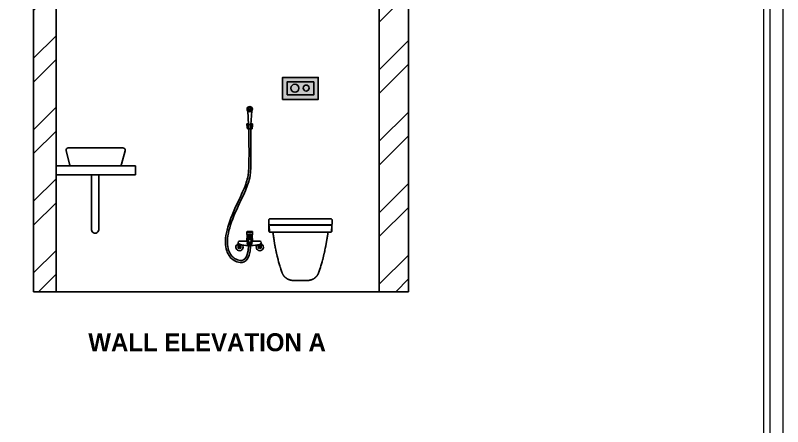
# Model space of a CAD drawing. Header units: inches. Extents: x 9636 to 21597, y -10243 to 557.
# Drawn here: x 15707.8 to 15878.7, y -9411.8 to -9320.4 of the extents above; entities that cross this region are included whole.
import ezdxf

# ---------------------------------------------------------------- set-up
doc = ezdxf.new("R2010")
doc.units = ezdxf.units.IN
doc.header["$MEASUREMENT"] = 0
for name, color, linetype in [('Edges', 7, 'Continuous'), ('IEL-HATCH-002', 7, 'Continuous'), ('VATDUNG', 9, 'Continuous')]:
    doc.layers.add(name, color=color, linetype=linetype)
doc.layers.add('FURNI', color=140, linetype='Continuous', lineweight=18)
doc.styles.add('HEMI', font='stylu.ttf')

# ---------------------------------------------------------------- blocks, each defined once
blk = doc.blocks.new('Duravit Wall Hung Toilet fr')
at = {"layer": 'Edges'}
for p, q in [((-0.2771, 0.1787), (-0.2774, 0.1777)), ((-0.2767, 0.1798), (-0.2771, 0.1787)), ((-0.2761, 0.1807), (-0.2767, 0.1798)), ((-0.2767, 0.1798), (-0.2765, 0.1798)), ((-0.2759, 0.1807), (-0.2765, 0.1798)), ((-0.2754, 0.1815), (-0.2761, 0.1807)), ((-0.2761, 0.1807), (-0.2759, 0.1807)), ((-0.2752, 0.1815), (-0.2759, 0.1807)), ((-0.2746, 0.1822), (-0.2754, 0.1815)), ((-0.2754, 0.1815), (-0.2752, 0.1815)), ((-0.2743, 0.1822), (-0.2752, 0.1815)), ((-0.2737, 0.1828), (-0.2746, 0.1822)), ((-0.2746, 0.1822), (-0.2743, 0.1822)), ((-0.2734, 0.1828), (-0.2743, 0.1822)), ((-0.2726, 0.1832), (-0.2737, 0.1828)), ((-0.2737, 0.1828), (-0.2734, 0.1828)), ((-0.2724, 0.1832), (-0.2734, 0.1828)), ((-0.2716, 0.1835), (-0.2726, 0.1832)), ((-0.2726, 0.1832), (-0.2724, 0.1832)), ((-0.2713, 0.1835), (-0.2724, 0.1832)), ((-0.2716, 0.1835), (-0.2713, 0.1835)), ((-0.2705, 0.1836), (-0.2713, 0.1835)), ((-0.2705, 0.1836), (0.0834, 0.1836)), ((0.0834, 0.1836), (0.0842, 0.1835)), ((0.0842, 0.1835), (0.0853, 0.1832)), ((0.0845, 0.1835), (0.0842, 0.1835)), ((0.0845, 0.1835), (0.0856, 0.1832)), ((0.0856, 0.1832), (0.0853, 0.1832)), ((0.0853, 0.1832), (0.0863, 0.1828)), ((0.0856, 0.1832), (0.0866, 0.1828)), ((0.0863, 0.1828), (0.0873, 0.1822)), ((0.0866, 0.1828), (0.0863, 0.1828)), ((0.0866, 0.1828), (0.0875, 0.1822)), ((0.0875, 0.1822), (0.0873, 0.1822)), ((0.0873, 0.1822), (0.0881, 0.1815)), ((0.0875, 0.1822), (0.0884, 0.1815)), ((0.0881, 0.1815), (0.0888, 0.1807)), ((0.0884, 0.1815), (0.0881, 0.1815)), ((0.0884, 0.1815), (0.0891, 0.1807)), ((0.0888, 0.1807), (0.0894, 0.1798)), ((0.0891, 0.1807), (0.0888, 0.1807)), ((0.0891, 0.1807), (0.0896, 0.1798)), ((0.0896, 0.1798), (0.0894, 0.1798)), ((0.0896, 0.1798), (0.0901, 0.1787)), ((0.0901, 0.1787), (0.0903, 0.1777)), ((-0.2774, 0.1777), (-0.2775, 0.1766)), ((-0.2775, 0.1766), (-0.2775, 0.1556)), ((-0.2775, 0.1556), (-0.2774, 0.1545)), ((-0.2774, 0.1545), (-0.2771, 0.1534)), ((-0.2771, 0.1534), (-0.2767, 0.1524)), ((-0.2767, 0.1524), (-0.2765, 0.1524)), ((-0.2767, 0.1524), (-0.2761, 0.1515)), ((-0.2765, 0.1524), (-0.2759, 0.1515)), ((-0.2761, 0.1515), (-0.2759, 0.1515)), ((-0.2761, 0.1515), (-0.276, 0.1513)), ((-0.276, 0.1136), (-0.276, 0.1513)), ((-0.276, 0.1513), (-0.2754, 0.1506)), ((-0.2759, 0.1515), (-0.2752, 0.1506)), ((-0.2756, 0.1407), (-0.2756, 0.1408)), ((-0.2756, 0.1407), (-0.2756, 0.1399)), ((-0.2756, 0.1399), (-0.2756, 0.1397)), ((-0.2735, 0.1136), (-0.2756, 0.1397)), ((-0.2754, 0.1506), (-0.2752, 0.1506)), ((-0.2754, 0.1506), (-0.2746, 0.1499)), ((-0.2752, 0.1506), (-0.2743, 0.1499)), ((-0.2746, 0.1499), (-0.2737, 0.1493)), ((-0.2746, 0.1499), (-0.2743, 0.1499)), ((-0.2743, 0.1499), (-0.2734, 0.1493)), ((-0.2737, 0.1493), (-0.2734, 0.1493)), ((-0.2737, 0.1493), (-0.2726, 0.1489)), ((-0.2734, 0.1493), (-0.2724, 0.1489)), ((-0.2726, 0.1489), (-0.2716, 0.1487)), ((-0.2726, 0.1489), (-0.2724, 0.1489)), ((-0.2724, 0.1489), (-0.2713, 0.1487)), ((-0.2716, 0.1487), (-0.2713, 0.1487)), ((-0.2713, 0.1487), (-0.2705, 0.1486)), ((-0.2705, 0.1486), (-0.2688, 0.1486)), ((-0.2688, 0.1466), (-0.2697, 0.1466)), ((0.0817, 0.1486), (-0.2688, 0.1486)), ((-0.2688, 0.1486), (-0.2688, 0.1466)), ((-0.2688, 0.1466), (0.0817, 0.1466)), ((0.0834, 0.1486), (0.0817, 0.1486)), ((0.0817, 0.1486), (0.0817, 0.1466)), ((0.0817, 0.1466), (0.0826, 0.1466)), ((0.0842, 0.1487), (0.0834, 0.1486)), ((0.0853, 0.1489), (0.0842, 0.1487)), ((0.0845, 0.1487), (0.0842, 0.1487)), ((0.0856, 0.1489), (0.0845, 0.1487)), ((0.0863, 0.1493), (0.0853, 0.1489)), ((0.0856, 0.1489), (0.0853, 0.1489)), ((0.0866, 0.1493), (0.0856, 0.1489)), ((0.0873, 0.1499), (0.0863, 0.1493)), ((0.0866, 0.1493), (0.0863, 0.1493)), ((0.0865, 0.1136), (0.0885, 0.1397)), ((0.0875, 0.1499), (0.0866, 0.1493)), ((0.0881, 0.1506), (0.0873, 0.1499)), ((0.0875, 0.1499), (0.0873, 0.1499)), ((0.0884, 0.1506), (0.0875, 0.1499)), ((0.0888, 0.1515), (0.0881, 0.1506)), ((0.0884, 0.1506), (0.0881, 0.1506)), ((0.089, 0.1513), (0.0884, 0.1506)), ((0.0885, 0.1407), (0.0885, 0.1408)), ((0.0885, 0.1407), (0.0885, 0.1399)), ((0.0885, 0.1399), (0.0885, 0.1397)), ((0.0894, 0.1524), (0.0888, 0.1515)), ((0.0891, 0.1515), (0.0888, 0.1515)), ((0.0891, 0.1515), (0.089, 0.1513)), ((0.089, 0.1136), (0.089, 0.1513)), ((0.0896, 0.1524), (0.0891, 0.1515)), ((0.0896, 0.1524), (0.0894, 0.1524)), ((0.0901, 0.1534), (0.0896, 0.1524)), ((0.0903, 0.1545), (0.0901, 0.1534)), ((0.0903, 0.1777), (0.0904, 0.1766)), ((0.0904, 0.1556), (0.0903, 0.1545)), ((0.0904, 0.1766), (0.0904, 0.1556)), ((-0.276, 0.1125), (-0.276, 0.1136)), ((-0.2757, 0.1114), (-0.276, 0.1125)), ((-0.2753, 0.1104), (-0.2757, 0.1114)), ((-0.2747, 0.1095), (-0.2753, 0.1104)), ((-0.274, 0.1086), (-0.2747, 0.1095)), ((-0.2732, 0.1079), (-0.274, 0.1086)), ((-0.2735, 0.1136), (-0.2735, 0.1127)), ((-0.2735, 0.1127), (-0.2733, 0.1118)), ((-0.2733, 0.1118), (-0.273, 0.1109)), ((-0.2722, 0.1073), (-0.2732, 0.1079)), ((-0.273, 0.1109), (-0.2726, 0.1101)), ((-0.2726, 0.1101), (-0.2721, 0.1093)), ((-0.2712, 0.1069), (-0.2722, 0.1073)), ((-0.2721, 0.1093), (-0.2715, 0.1086)), ((-0.2715, 0.1086), (-0.2708, 0.108)), ((-0.2701, 0.1067), (-0.2712, 0.1069)), ((-0.2708, 0.108), (-0.27, 0.1075)), ((-0.269, 0.1066), (-0.2701, 0.1067)), ((-0.27, 0.1075), (-0.2692, 0.1071)), ((-0.2692, 0.1071), (-0.2692, 0.1071)), ((-0.2692, 0.1071), (-0.2684, 0.1068)), ((-0.269, 0.1066), (-0.2683, 0.1066)), ((-0.2684, 0.1068), (-0.2683, 0.1068)), ((-0.2683, 0.1068), (-0.2675, 0.1066)), ((-0.2683, 0.1068), (-0.2683, 0.1068)), ((-0.2683, 0.1066), (-0.2677, 0.1066)), ((-0.2677, 0.1066), (-0.2675, 0.1066)), ((-0.2675, 0.1066), (-0.2674, 0.1066)), ((-0.2674, 0.1066), (-0.2672, 0.1066)), ((-0.2672, 0.1066), (-0.267, 0.1066)), ((-0.267, 0.1066), (-0.2669, 0.1066)), ((-0.2669, 0.1066), (-0.2665, 0.1066)), ((-0.2665, 0.1066), (-0.2663, 0.1065)), ((-0.2663, 0.1065), (-0.2657, 0.1065)), ((-0.2657, 0.1065), (-0.2654, 0.1065)), ((-0.2654, 0.1065), (-0.2649, 0.1065)), ((-0.2649, 0.1065), (-0.2644, 0.1065)), ((-0.2644, 0.1065), (-0.2639, 0.1065)), ((-0.2639, 0.1065), (-0.2633, 0.1065)), ((-0.2633, 0.1065), (-0.2618, 0.1064)), ((-0.2573, 0.1064), (-0.2618, 0.1064)), ((-0.2412, 0.1063), (-0.2574, 0.1064)), ((-0.253, 0.1022), (-0.2529, 0.1019)), ((-0.2529, 0.1019), (-0.2526, 0.0997)), ((-0.2523, 0.097), (-0.2526, 0.0997)), ((-0.2523, 0.097), (-0.2521, 0.0956)), ((-0.2521, 0.0956), (-0.2507, 0.0855)), ((-0.2521, 0.0956), (-0.2416, 0.0298)), ((-0.0432, 0.1062), (-0.2412, 0.1063)), ((0.0424, 0.1063), (-0.0432, 0.1062)), ((0.0622, 0.1064), (0.0424, 0.1063)), ((0.065, 0.0956), (0.0545, 0.0298)), ((0.0702, 0.1064), (0.0622, 0.1064)), ((0.065, 0.0956), (0.0636, 0.0855)), ((0.0652, 0.097), (0.065, 0.0956)), ((0.0656, 0.0997), (0.0652, 0.097)), ((0.0659, 0.1022), (0.0656, 0.0997)), ((0.073, 0.1064), (0.0703, 0.1064)), ((0.073, 0.1064), (0.0747, 0.1064)), ((0.0747, 0.1064), (0.0762, 0.1065)), ((0.0768, 0.1065), (0.0762, 0.1065)), ((0.0774, 0.1065), (0.0768, 0.1065)), ((0.0779, 0.1065), (0.0774, 0.1065)), ((0.0783, 0.1065), (0.0779, 0.1065)), ((0.0787, 0.1065), (0.0783, 0.1065)), ((0.0792, 0.1065), (0.0787, 0.1065)), ((0.0794, 0.1066), (0.0792, 0.1065)), ((0.0798, 0.1066), (0.0794, 0.1066)), ((0.08, 0.1066), (0.0798, 0.1066)), ((0.0801, 0.1066), (0.08, 0.1066)), ((0.0803, 0.1066), (0.0801, 0.1066)), ((0.0804, 0.1066), (0.0803, 0.1066)), ((0.0812, 0.1068), (0.0804, 0.1066)), ((0.0806, 0.1066), (0.0804, 0.1066)), ((0.0813, 0.1066), (0.0806, 0.1066)), ((0.0813, 0.1068), (0.0812, 0.1068)), ((0.0812, 0.1068), (0.0812, 0.1068)), ((0.0821, 0.1071), (0.0813, 0.1068)), ((0.082, 0.1066), (0.0813, 0.1066)), ((0.082, 0.1066), (0.0831, 0.1067)), ((0.083, 0.1075), (0.0821, 0.1071)), ((0.0821, 0.1071), (0.0821, 0.1071)), ((0.0837, 0.108), (0.083, 0.1075)), ((0.0831, 0.1067), (0.0841, 0.1069)), ((0.0844, 0.1086), (0.0837, 0.108)), ((0.0841, 0.1069), (0.0851, 0.1073)), ((0.085, 0.1093), (0.0844, 0.1086)), ((0.0855, 0.1101), (0.085, 0.1093)), ((0.0851, 0.1073), (0.0861, 0.1079)), ((0.0859, 0.1109), (0.0855, 0.1101)), ((0.0862, 0.1118), (0.0859, 0.1109)), ((0.0861, 0.1079), (0.0869, 0.1086)), ((0.0864, 0.1127), (0.0862, 0.1118)), ((0.0865, 0.1136), (0.0864, 0.1127)), ((0.0869, 0.1086), (0.0876, 0.1095)), ((0.0876, 0.1095), (0.0882, 0.1104)), ((0.0882, 0.1104), (0.0886, 0.1114)), ((0.0886, 0.1114), (0.0889, 0.1125)), ((0.0889, 0.1125), (0.089, 0.1136)), ((-0.2507, 0.0855), (-0.2416, 0.0298)), ((0.0636, 0.0855), (0.0545, 0.0298)), ((-0.2416, 0.0298), (-0.2406, 0.0249)), ((-0.2405, 0.0242), (-0.2406, 0.0249)), ((-0.2402, 0.0226), (-0.2405, 0.0242)), ((-0.2396, 0.0196), (-0.2402, 0.0226)), ((-0.2395, 0.019), (-0.2396, 0.0196)), ((-0.2395, 0.019), (-0.2395, 0.0189)), ((-0.2395, 0.0189), (-0.2394, 0.0188)), ((-0.2394, 0.0188), (-0.2393, 0.0178)), ((-0.2393, 0.0178), (-0.2384, 0.0136)), ((-0.2384, 0.0136), (-0.2383, 0.0129)), ((-0.2382, 0.0124), (-0.2383, 0.0129)), ((-0.238, 0.0117), (-0.2382, 0.0124)), ((-0.238, 0.0117), (-0.2379, 0.011)), ((-0.2363, 0.0035), (-0.2379, 0.011)), ((-0.2363, 0.0035), (-0.2361, 0.0024)), ((-0.2361, 0.0024), (-0.2359, 0.0013)), ((-0.2359, 0.0013), (-0.2357, 0.0005)), ((-0.2357, 0.0005), (-0.2354, -0.0008)), ((0.0486, 0.0005), (0.0483, -0.0008)), ((0.0488, 0.0013), (0.0486, 0.0005)), ((0.049, 0.0024), (0.0488, 0.0013)), ((0.0493, 0.0035), (0.049, 0.0024)), ((0.0493, 0.0035), (0.0508, 0.011)), ((0.051, 0.0117), (0.0508, 0.011)), ((0.051, 0.0117), (0.0511, 0.0124)), ((0.0511, 0.0124), (0.0512, 0.0129)), ((0.0513, 0.0136), (0.0512, 0.0129)), ((0.0522, 0.0178), (0.0513, 0.0136)), ((0.0524, 0.0188), (0.0522, 0.0178)), ((0.0525, 0.0196), (0.0524, 0.019)), ((0.0524, 0.019), (0.0524, 0.0189)), ((0.0524, 0.0189), (0.0524, 0.0188)), ((0.0525, 0.0196), (0.0531, 0.0226)), ((0.0531, 0.0226), (0.0534, 0.0242)), ((0.0534, 0.0242), (0.0535, 0.0249)), ((0.0535, 0.0249), (0.0545, 0.0298)), ((-0.2352, -0.0019), (-0.2354, -0.0008)), ((-0.2351, -0.0021), (-0.2352, -0.0019)), ((-0.2349, -0.0032), (-0.2351, -0.0021)), ((-0.2349, -0.0032), (-0.234, -0.0071)), ((-0.2334, -0.01), (-0.234, -0.0071)), ((-0.2334, -0.01), (-0.2328, -0.0125)), ((-0.2334, -0.01), (-0.228, -0.0334)), ((-0.2328, -0.0125), (-0.2323, -0.0149)), ((-0.2323, -0.0151), (-0.2323, -0.0149)), ((-0.2322, -0.0156), (-0.2323, -0.0151)), ((-0.2322, -0.0156), (-0.232, -0.0162)), ((-0.232, -0.0162), (-0.228, -0.0334)), ((-0.228, -0.0334), (-0.2231, -0.0524)), ((0.0409, -0.0334), (0.0361, -0.0524)), ((0.0463, -0.01), (0.0409, -0.0334)), ((0.045, -0.0162), (0.0409, -0.0334)), ((0.0451, -0.0156), (0.045, -0.0162)), ((0.0451, -0.0156), (0.0452, -0.0151)), ((0.0458, -0.0125), (0.0452, -0.0149)), ((0.0452, -0.0151), (0.0452, -0.0149)), ((0.0463, -0.01), (0.0458, -0.0125)), ((0.0463, -0.01), (0.047, -0.0071)), ((0.0478, -0.0032), (0.047, -0.0071)), ((0.0478, -0.0032), (0.0481, -0.0021)), ((0.0481, -0.0019), (0.0483, -0.0008)), ((0.0481, -0.0021), (0.0481, -0.0019)), ((-0.2231, -0.0524), (-0.223, -0.0529)), ((-0.223, -0.0529), (-0.223, -0.0531)), ((-0.223, -0.0531), (-0.2229, -0.0533)), ((-0.2229, -0.0535), (-0.2229, -0.0533)), ((-0.2229, -0.0535), (-0.2198, -0.0649)), ((-0.2198, -0.0649), (-0.2182, -0.0707)), ((-0.2181, -0.0708), (-0.2182, -0.0707)), ((-0.2181, -0.0711), (-0.2181, -0.0708)), ((-0.2128, -0.0893), (-0.2181, -0.0711)), ((0.0257, -0.0893), (0.031, -0.0711)), ((0.0311, -0.0708), (0.031, -0.0711)), ((0.0327, -0.0649), (0.0311, -0.0707)), ((0.0311, -0.0708), (0.0311, -0.0707)), ((0.0358, -0.0535), (0.0327, -0.0649)), ((0.0358, -0.0533), (0.0359, -0.0531)), ((0.0358, -0.0535), (0.0358, -0.0533)), ((0.0361, -0.0524), (0.0359, -0.0529)), ((0.0359, -0.0529), (0.0359, -0.0531)), ((-0.2128, -0.0893), (-0.2127, -0.0895)), ((-0.2127, -0.0896), (-0.2127, -0.0895)), ((-0.2127, -0.0896), (-0.2108, -0.0958)), ((-0.2108, -0.0958), (-0.2098, -0.0988)), ((-0.2098, -0.0988), (-0.207, -0.1079)), ((-0.207, -0.1079), (-0.201, -0.126)), ((-0.201, -0.126), (-0.1996, -0.1298)), ((-0.1996, -0.1298), (-0.1996, -0.1299)), ((-0.1996, -0.1299), (-0.1995, -0.13)), ((-0.1995, -0.1301), (-0.1995, -0.13)), ((-0.1995, -0.1301), (-0.1994, -0.1302)), ((-0.1994, -0.1302), (-0.1992, -0.1308)), ((-0.1992, -0.1308), (-0.1991, -0.131)), ((-0.1991, -0.131), (-0.199, -0.1313)), ((-0.199, -0.1313), (-0.1988, -0.1316)), ((-0.1988, -0.1316), (-0.1979, -0.1337)), ((-0.1979, -0.1337), (-0.1979, -0.1337)), ((0.0117, -0.1316), (0.0108, -0.1337)), ((0.0108, -0.1337), (0.0108, -0.1337)), ((0.0119, -0.1313), (0.0117, -0.1316)), ((0.012, -0.131), (0.0119, -0.1313)), ((0.0121, -0.1308), (0.012, -0.131)), ((0.0124, -0.1302), (0.0121, -0.1308)), ((0.0124, -0.1301), (0.0125, -0.13)), ((0.0124, -0.1301), (0.0124, -0.1302)), ((0.014, -0.126), (0.0125, -0.1298)), ((0.0125, -0.1298), (0.0125, -0.1299)), ((0.0125, -0.1299), (0.0125, -0.13)), ((0.0199, -0.1079), (0.014, -0.126)), ((0.0199, -0.1079), (0.0228, -0.0988)), ((0.0228, -0.0988), (0.0237, -0.0958)), ((0.0256, -0.0896), (0.0237, -0.0958)), ((0.0257, -0.0893), (0.0256, -0.0895)), ((0.0256, -0.0896), (0.0256, -0.0895)), ((-0.1978, -0.1339), (-0.1979, -0.1337)), ((-0.1978, -0.1339), (-0.1977, -0.134)), ((-0.1977, -0.134), (-0.1977, -0.1341)), ((-0.1976, -0.1342), (-0.1977, -0.1341)), ((-0.1976, -0.1343), (-0.1976, -0.1342)), ((-0.1975, -0.1344), (-0.1976, -0.1343)), ((-0.1973, -0.1347), (-0.1975, -0.1344)), ((-0.1973, -0.1347), (-0.1973, -0.1348)), ((-0.1971, -0.1352), (-0.1973, -0.1348)), ((-0.1969, -0.1355), (-0.1971, -0.1352)), ((-0.1969, -0.1355), (-0.1967, -0.136)), ((-0.1965, -0.1363), (-0.1967, -0.136)), ((-0.1965, -0.1363), (-0.196, -0.1373)), ((-0.196, -0.1373), (-0.196, -0.1374)), ((-0.1959, -0.1375), (-0.196, -0.1374)), ((-0.1959, -0.1375), (-0.1958, -0.1377)), ((-0.1958, -0.1377), (-0.1957, -0.1379)), ((-0.1957, -0.1379), (-0.1951, -0.1388)), ((-0.1951, -0.1388), (-0.1949, -0.1392)), ((-0.1949, -0.1392), (-0.1948, -0.1393)), ((-0.1948, -0.1393), (-0.1939, -0.1409)), ((-0.1938, -0.141), (-0.1939, -0.1409)), ((-0.1938, -0.141), (-0.1937, -0.1411)), ((-0.1936, -0.1414), (-0.1937, -0.1411)), ((-0.1936, -0.1414), (-0.1934, -0.1416)), ((-0.1934, -0.1416), (-0.1932, -0.1419)), ((-0.1932, -0.1419), (-0.1931, -0.142)), ((-0.1931, -0.1422), (-0.1931, -0.142)), ((-0.1931, -0.1422), (-0.193, -0.1422)), ((-0.193, -0.1422), (-0.1928, -0.1425)), ((-0.1928, -0.1425), (-0.1928, -0.1425)), ((-0.1928, -0.1425), (-0.1927, -0.1426)), ((-0.1927, -0.1427), (-0.1927, -0.1426)), ((-0.1927, -0.1427), (-0.1926, -0.1428)), ((-0.1926, -0.1428), (-0.1925, -0.143)), ((-0.1925, -0.143), (-0.1924, -0.1432)), ((-0.1919, -0.1439), (-0.1924, -0.1432)), ((-0.1916, -0.1443), (-0.1919, -0.1439)), ((-0.1916, -0.1443), (-0.1914, -0.1445)), ((-0.1914, -0.1445), (-0.1913, -0.1446)), ((-0.1913, -0.1447), (-0.1913, -0.1446)), ((-0.1913, -0.1447), (-0.1912, -0.1447)), ((-0.1912, -0.1449), (-0.1912, -0.1447)), ((-0.1912, -0.1449), (-0.1911, -0.1449)), ((-0.191, -0.1451), (-0.1911, -0.1449)), ((-0.191, -0.1451), (-0.1903, -0.1459)), ((-0.1903, -0.1459), (-0.1896, -0.1469)), ((-0.1896, -0.1469), (-0.1894, -0.1472)), ((-0.1893, -0.1473), (-0.1894, -0.1472)), ((-0.1893, -0.1473), (-0.1892, -0.1474)), ((-0.1891, -0.1475), (-0.1892, -0.1474)), ((-0.189, -0.1476), (-0.1891, -0.1475)), ((-0.1889, -0.1478), (-0.189, -0.1476)), ((-0.1887, -0.148), (-0.1889, -0.1478)), ((-0.1887, -0.148), (-0.1884, -0.1484)), ((-0.1884, -0.1484), (-0.1883, -0.1486)), ((-0.1883, -0.1486), (-0.1877, -0.1491)), ((-0.1877, -0.1491), (-0.1877, -0.1492)), ((-0.1877, -0.1492), (-0.1875, -0.1495)), ((-0.1873, -0.1497), (-0.1875, -0.1495)), ((-0.1873, -0.1497), (-0.1871, -0.1498)), ((-0.187, -0.1499), (-0.1871, -0.1498)), ((-0.187, -0.1499), (-0.1868, -0.1502)), ((-0.1868, -0.1502), (-0.1866, -0.1504)), ((-0.1866, -0.1504), (-0.1866, -0.1505)), ((-0.1866, -0.1505), (-0.1866, -0.1505)), ((-0.1866, -0.1505), (-0.1864, -0.1506)), ((-0.1864, -0.1506), (-0.1864, -0.1507)), ((-0.1863, -0.1507), (-0.1864, -0.1507)), ((-0.1863, -0.1507), (-0.1861, -0.1509)), ((-0.1861, -0.1509), (-0.1859, -0.1512)), ((-0.1843, -0.1528), (-0.1859, -0.1512)), ((-0.1843, -0.1528), (-0.1838, -0.1533)), ((-0.1837, -0.1535), (-0.1838, -0.1533)), ((-0.1836, -0.1535), (-0.1837, -0.1535)), ((-0.1835, -0.1537), (-0.1836, -0.1535)), ((-0.1835, -0.1537), (-0.1834, -0.1537)), ((-0.1829, -0.1542), (-0.1834, -0.1537)), ((-0.1829, -0.1542), (-0.1825, -0.1546)), ((-0.1825, -0.1546), (-0.1823, -0.1548)), ((-0.1822, -0.1549), (-0.1823, -0.1548)), ((-0.1822, -0.1549), (-0.1819, -0.1552)), ((-0.1819, -0.1552), (-0.1817, -0.1553)), ((-0.1814, -0.1556), (-0.1817, -0.1553)), ((-0.1814, -0.1556), (-0.1813, -0.1557)), ((-0.1813, -0.1557), (-0.1811, -0.1558)), ((-0.1811, -0.1558), (-0.1811, -0.1559)), ((-0.1807, -0.1562), (-0.1811, -0.1559)), ((-0.1807, -0.1562), (-0.1806, -0.1563)), ((-0.1806, -0.1563), (-0.1805, -0.1564)), ((-0.1804, -0.1565), (-0.1805, -0.1564)), ((-0.1804, -0.1565), (-0.1802, -0.1566)), ((-0.1798, -0.157), (-0.1802, -0.1566)), ((-0.1798, -0.157), (-0.1785, -0.1581)), ((-0.1785, -0.1581), (-0.1773, -0.159)), ((-0.1773, -0.159), (-0.1772, -0.1591)), ((-0.1769, -0.1593), (-0.1772, -0.1591)), ((-0.1772, -0.1591), (-0.1772, -0.1591)), ((-0.1769, -0.1593), (-0.1764, -0.1597)), ((-0.1764, -0.1597), (-0.1758, -0.1601)), ((-0.1758, -0.1601), (-0.1755, -0.1603)), ((-0.1752, -0.1605), (-0.1755, -0.1603)), ((-0.1742, -0.1612), (-0.1752, -0.1605)), ((-0.1742, -0.1612), (-0.1742, -0.1612)), ((-0.1742, -0.1612), (-0.174, -0.1614)), ((-0.174, -0.1614), (-0.174, -0.1614)), ((-0.1739, -0.1614), (-0.174, -0.1614)), ((-0.1739, -0.1615), (-0.1739, -0.1614)), ((-0.1738, -0.1615), (-0.1739, -0.1615)), ((-0.1738, -0.1615), (-0.1738, -0.1616)), ((-0.1738, -0.1615), (-0.1738, -0.1615)), ((-0.1736, -0.1616), (-0.1738, -0.1616)), ((-0.1736, -0.1616), (-0.173, -0.1621)), ((-0.173, -0.1621), (-0.1712, -0.1632)), ((-0.1706, -0.1635), (-0.1712, -0.1632)), ((-0.1706, -0.1635), (-0.1703, -0.1637)), ((-0.1702, -0.1638), (-0.1703, -0.1637)), ((-0.1701, -0.1639), (-0.1702, -0.1638)), ((-0.1701, -0.1639), (-0.1697, -0.1641)), ((-0.1697, -0.1641), (-0.1695, -0.1642)), ((-0.1695, -0.1642), (-0.1691, -0.1644)), ((-0.1691, -0.1644), (-0.1689, -0.1645)), ((-0.1689, -0.1645), (-0.1675, -0.1653)), ((-0.1667, -0.1657), (-0.1675, -0.1653)), ((-0.1667, -0.1657), (-0.1667, -0.1657)), ((-0.1667, -0.1657), (-0.1664, -0.1658)), ((-0.1664, -0.1658), (-0.1664, -0.1659)), ((-0.1664, -0.1659), (-0.1663, -0.1659)), ((-0.1663, -0.1659), (-0.1661, -0.166)), ((-0.1661, -0.166), (-0.1661, -0.166)), ((-0.1661, -0.166), (-0.1657, -0.1662)), ((-0.1654, -0.1664), (-0.1657, -0.1662)), ((-0.1651, -0.1665), (-0.1654, -0.1664)), ((-0.1651, -0.1665), (-0.1646, -0.1667)), ((-0.1646, -0.1667), (-0.1643, -0.1669)), ((-0.1643, -0.1669), (-0.1641, -0.167)), ((-0.1636, -0.1672), (-0.1641, -0.167)), ((-0.1633, -0.1674), (-0.1636, -0.1672)), ((-0.1633, -0.1674), (-0.1633, -0.1673)), ((-0.1633, -0.1674), (-0.163, -0.1675)), ((-0.163, -0.1675), (-0.1629, -0.1675)), ((-0.1629, -0.1675), (-0.163, -0.1675)), ((-0.1629, -0.1675), (-0.1626, -0.1676)), ((-0.1623, -0.1678), (-0.1626, -0.1676)), ((-0.1615, -0.1681), (-0.1623, -0.1678)), ((-0.1612, -0.1682), (-0.1615, -0.1681)), ((-0.161, -0.1683), (-0.1612, -0.1682)), ((-0.161, -0.1683), (-0.161, -0.1683)), ((-0.161, -0.1683), (-0.1605, -0.1685)), ((-0.1605, -0.1685), (-0.1597, -0.1688)), ((-0.1594, -0.1689), (-0.1597, -0.1688)), ((-0.1591, -0.1691), (-0.1594, -0.1689)), ((-0.1591, -0.1691), (-0.159, -0.1691)), ((-0.1582, -0.1694), (-0.159, -0.1691)), ((-0.1572, -0.1697), (-0.1582, -0.1694)), ((-0.1572, -0.1697), (-0.1571, -0.1697)), ((-0.1571, -0.1697), (-0.1562, -0.17)), ((-0.1562, -0.1701), (-0.1562, -0.17)), ((-0.1562, -0.1701), (-0.1561, -0.1701)), ((-0.1561, -0.1701), (-0.1561, -0.1701)), ((-0.1557, -0.1702), (-0.1561, -0.1701)), ((-0.1557, -0.1702), (-0.1556, -0.1702)), ((-0.1557, -0.1702), (-0.1556, -0.1702)), ((-0.1554, -0.1703), (-0.1556, -0.1702)), ((-0.1554, -0.1703), (-0.1552, -0.1704)), ((-0.1552, -0.1704), (-0.1539, -0.1707)), ((-0.1536, -0.1708), (-0.1539, -0.1707)), ((-0.1535, -0.1708), (-0.1536, -0.1708)), ((-0.1532, -0.1709), (-0.1535, -0.1708)), ((-0.153, -0.171), (-0.1532, -0.1709)), ((-0.1529, -0.171), (-0.153, -0.171)), ((-0.152, -0.1713), (-0.1529, -0.171)), ((-0.152, -0.1713), (-0.1518, -0.1713)), ((-0.1518, -0.1713), (-0.1516, -0.1714)), ((-0.1516, -0.1714), (-0.1514, -0.1714)), ((-0.1514, -0.1714), (-0.1512, -0.1715)), ((-0.1512, -0.1715), (-0.1494, -0.1718)), ((-0.1494, -0.1718), (-0.1492, -0.1719)), ((-0.1492, -0.1719), (-0.149, -0.1719)), ((-0.149, -0.1719), (-0.1478, -0.1722)), ((-0.1478, -0.1722), (-0.1475, -0.1722)), ((-0.1475, -0.1722), (-0.1474, -0.1723)), ((-0.1474, -0.1723), (-0.1473, -0.1723)), ((-0.1474, -0.1723), (-0.1474, -0.1723)), ((-0.1473, -0.1723), (-0.1472, -0.1723)), ((-0.1472, -0.1723), (-0.1471, -0.1723)), ((-0.1468, -0.1724), (-0.1471, -0.1723)), ((-0.1459, -0.1725), (-0.1468, -0.1724)), ((-0.1456, -0.1726), (-0.1459, -0.1725)), ((-0.1459, -0.1725), (-0.1459, -0.1725)), ((-0.1456, -0.1726), (-0.1455, -0.1726)), ((-0.1451, -0.1726), (-0.1455, -0.1726)), ((-0.1451, -0.1726), (-0.1435, -0.1729)), ((-0.1435, -0.1729), (-0.1433, -0.1729)), ((-0.1435, -0.1729), (-0.1435, -0.1729)), ((-0.1435, -0.1729), (-0.1435, -0.1729)), ((-0.1433, -0.1729), (-0.1432, -0.1729)), ((-0.1431, -0.1729), (-0.1432, -0.1729)), ((-0.1431, -0.1729), (-0.143, -0.1729)), ((-0.143, -0.1729), (-0.1406, -0.1731)), ((-0.1406, -0.1731), (-0.1405, -0.1732)), ((-0.1405, -0.1732), (-0.1404, -0.1732)), ((-0.1404, -0.1732), (-0.1391, -0.1733)), ((-0.1391, -0.1733), (-0.1391, -0.1733)), ((-0.1391, -0.1733), (-0.139, -0.1733)), ((-0.139, -0.1733), (-0.1389, -0.1733)), ((-0.139, -0.1733), (-0.139, -0.1733)), ((-0.1348, -0.1734), (-0.1389, -0.1733)), ((-0.0523, -0.1734), (-0.1348, -0.1734)), ((-0.0523, -0.1734), (-0.0482, -0.1733)), ((-0.0481, -0.1733), (-0.0482, -0.1733)), ((-0.0481, -0.1733), (-0.0481, -0.1733)), ((-0.048, -0.1733), (-0.0481, -0.1733)), ((-0.0467, -0.1732), (-0.048, -0.1733)), ((-0.048, -0.1733), (-0.048, -0.1733)), ((-0.0466, -0.1732), (-0.0467, -0.1732)), ((-0.0465, -0.1731), (-0.0466, -0.1732)), ((-0.044, -0.1729), (-0.0465, -0.1731)), ((-0.044, -0.1729), (-0.0439, -0.1729)), ((-0.0439, -0.1729), (-0.0438, -0.1729)), ((-0.0438, -0.1729), (-0.0437, -0.1729)), ((-0.0436, -0.1729), (-0.0437, -0.1729)), ((-0.0436, -0.1729), (-0.0436, -0.1729)), ((-0.0435, -0.1729), (-0.0436, -0.1729)), ((-0.042, -0.1726), (-0.0435, -0.1729)), ((-0.0415, -0.1726), (-0.042, -0.1726)), ((-0.0412, -0.1725), (-0.0415, -0.1726)), ((-0.0415, -0.1726), (-0.0415, -0.1726)), ((-0.0411, -0.1725), (-0.0412, -0.1725)), ((-0.0411, -0.1725), (-0.0403, -0.1724)), ((-0.0403, -0.1724), (-0.04, -0.1723)), ((-0.0403, -0.1724), (-0.0403, -0.1724)), ((-0.0399, -0.1723), (-0.04, -0.1723)), ((-0.0398, -0.1723), (-0.0399, -0.1723)), ((-0.0397, -0.1723), (-0.0398, -0.1723)), ((-0.0397, -0.1723), (-0.0396, -0.1723)), ((-0.0395, -0.1722), (-0.0396, -0.1723)), ((-0.0393, -0.1722), (-0.0395, -0.1722)), ((-0.038, -0.1719), (-0.0393, -0.1722)), ((-0.0379, -0.1719), (-0.038, -0.1719)), ((-0.0377, -0.1718), (-0.0379, -0.1719)), ((-0.0359, -0.1715), (-0.0377, -0.1718)), ((-0.0357, -0.1714), (-0.0359, -0.1715)), ((-0.0355, -0.1714), (-0.0357, -0.1714)), ((-0.0353, -0.1713), (-0.0355, -0.1714)), ((-0.0351, -0.1713), (-0.0353, -0.1713)), ((-0.0351, -0.1713), (-0.0342, -0.171)), ((-0.0342, -0.171), (-0.0341, -0.171)), ((-0.0341, -0.171), (-0.0339, -0.1709)), ((-0.0339, -0.1709), (-0.0336, -0.1708)), ((-0.0336, -0.1708), (-0.0334, -0.1708)), ((-0.0334, -0.1708), (-0.0332, -0.1707)), ((-0.0319, -0.1704), (-0.0332, -0.1707)), ((-0.0317, -0.1703), (-0.0319, -0.1704)), ((-0.0317, -0.1703), (-0.0314, -0.1702)), ((-0.0314, -0.1702), (-0.031, -0.1701)), ((-0.0314, -0.1702), (-0.0314, -0.1702)), ((-0.0314, -0.1702), (-0.0314, -0.1702)), ((-0.031, -0.1701), (-0.0309, -0.1701)), ((-0.0309, -0.1701), (-0.0308, -0.17)), ((-0.0299, -0.1697), (-0.0308, -0.17)), ((-0.0298, -0.1697), (-0.0299, -0.1697)), ((-0.0298, -0.1697), (-0.0288, -0.1694)), ((-0.0288, -0.1694), (-0.0281, -0.1691)), ((-0.028, -0.1691), (-0.0281, -0.1691)), ((-0.028, -0.1691), (-0.0277, -0.1689)), ((-0.0277, -0.1689), (-0.0274, -0.1688)), ((-0.0266, -0.1685), (-0.0274, -0.1688)), ((-0.0261, -0.1683), (-0.0266, -0.1685)), ((-0.026, -0.1683), (-0.0261, -0.1683)), ((-0.026, -0.1683), (-0.0259, -0.1682)), ((-0.0259, -0.1682), (-0.0256, -0.1681)), ((-0.0256, -0.1681), (-0.0248, -0.1678)), ((-0.0248, -0.1678), (-0.0245, -0.1676)), ((-0.0241, -0.1675), (-0.0245, -0.1676)), ((-0.0238, -0.1674), (-0.0241, -0.1675)), ((-0.0241, -0.1675), (-0.0241, -0.1675)), ((-0.0241, -0.1675), (-0.0241, -0.1675)), ((-0.0238, -0.1674), (-0.0234, -0.1672)), ((-0.0238, -0.1674), (-0.0238, -0.1673)), ((-0.0234, -0.1672), (-0.023, -0.167)), ((-0.0228, -0.1669), (-0.023, -0.167)), ((-0.0225, -0.1667), (-0.0228, -0.1669)), ((-0.022, -0.1665), (-0.0225, -0.1667)), ((-0.022, -0.1665), (-0.0217, -0.1664)), ((-0.0217, -0.1664), (-0.0214, -0.1662)), ((-0.021, -0.166), (-0.0214, -0.1662)), ((-0.0208, -0.1659), (-0.021, -0.166)), ((-0.021, -0.166), (-0.021, -0.166)), ((-0.0208, -0.1659), (-0.0207, -0.1659)), ((-0.0207, -0.1659), (-0.0206, -0.1658)), ((-0.0204, -0.1657), (-0.0206, -0.1658)), ((-0.0203, -0.1657), (-0.0204, -0.1657)), ((-0.0203, -0.1657), (-0.0196, -0.1653)), ((-0.0182, -0.1645), (-0.0196, -0.1653)), ((-0.018, -0.1644), (-0.0182, -0.1645)), ((-0.0176, -0.1642), (-0.018, -0.1644)), ((-0.0174, -0.1641), (-0.0176, -0.1642)), ((-0.017, -0.1639), (-0.0174, -0.1641)), ((-0.017, -0.1639), (-0.0169, -0.1638)), ((-0.0169, -0.1638), (-0.0168, -0.1637)), ((-0.0168, -0.1637), (-0.0165, -0.1635)), ((-0.0165, -0.1635), (-0.0159, -0.1632)), ((-0.0141, -0.1621), (-0.0159, -0.1632)), ((-0.0134, -0.1616), (-0.0141, -0.1621)), ((-0.0134, -0.1616), (-0.0133, -0.1616)), ((-0.0133, -0.1615), (-0.0133, -0.1616)), ((-0.0133, -0.1615), (-0.0132, -0.1615)), ((-0.0132, -0.1615), (-0.0132, -0.1614)), ((-0.0132, -0.1614), (-0.0131, -0.1614)), ((-0.013, -0.1614), (-0.0131, -0.1614)), ((-0.0129, -0.1612), (-0.013, -0.1614)), ((-0.0128, -0.1612), (-0.0129, -0.1612)), ((-0.0118, -0.1605), (-0.0128, -0.1612)), ((-0.0118, -0.1605), (-0.0115, -0.1603)), ((-0.0113, -0.1601), (-0.0115, -0.1603)), ((-0.0106, -0.1597), (-0.0113, -0.1601)), ((-0.0102, -0.1593), (-0.0106, -0.1597)), ((-0.0099, -0.1591), (-0.0102, -0.1593)), ((-0.0098, -0.1591), (-0.0099, -0.1591)), ((-0.0086, -0.1581), (-0.0098, -0.159)), ((-0.0098, -0.159), (-0.0098, -0.1591)), ((-0.0073, -0.157), (-0.0086, -0.1581)), ((-0.0073, -0.157), (-0.0069, -0.1566)), ((-0.0067, -0.1565), (-0.0069, -0.1566)), ((-0.0067, -0.1565), (-0.0066, -0.1564)), ((-0.0064, -0.1563), (-0.0066, -0.1564)), ((-0.0064, -0.1563), (-0.0063, -0.1562)), ((-0.0063, -0.1562), (-0.006, -0.1559)), ((-0.0059, -0.1558), (-0.006, -0.1559)), ((-0.0058, -0.1557), (-0.0059, -0.1558)), ((-0.0058, -0.1557), (-0.0057, -0.1556)), ((-0.0057, -0.1556), (-0.0053, -0.1553)), ((-0.0052, -0.1552), (-0.0053, -0.1553)), ((-0.0049, -0.1549), (-0.0052, -0.1552)), ((-0.0049, -0.1549), (-0.0048, -0.1548)), ((-0.0046, -0.1546), (-0.0048, -0.1548)), ((-0.0041, -0.1542), (-0.0046, -0.1546)), ((-0.0041, -0.1542), (-0.0037, -0.1537)), ((-0.0036, -0.1537), (-0.0037, -0.1537)), ((-0.0036, -0.1537), (-0.0035, -0.1536)), ((-0.0035, -0.1536), (-0.0034, -0.1535)), ((-0.0034, -0.1535), (-0.0032, -0.1533)), ((-0.0028, -0.1528), (-0.0032, -0.1533)), ((-0.0011, -0.1512), (-0.0028, -0.1528)), ((-0.0009, -0.1509), (-0.0011, -0.1512)), ((-0.0007, -0.1507), (-0.0009, -0.1509)), ((-0.0005, -0.1505), (-0.0007, -0.1506)), ((-0.0007, -0.1506), (-0.0007, -0.1507)), ((-0.0007, -0.1507), (-0.0007, -0.1507)), ((-0.0005, -0.1505), (-0.0002, -0.1502)), ((0, -0.1499), (-0.0002, -0.1502)), ((0, -0.1499), (0.0001, -0.1498)), ((0.0002, -0.1497), (0.0001, -0.1498)), ((0.0002, -0.1497), (0.0004, -0.1495)), ((0.0006, -0.1492), (0.0004, -0.1495)), ((0.0007, -0.1491), (0.0006, -0.1492)), ((0.0011, -0.1487), (0.0007, -0.1491)), ((0.0012, -0.1485), (0.0011, -0.1487)), ((0.0012, -0.1485), (0.0017, -0.148)), ((0.0017, -0.148), (0.0018, -0.1478)), ((0.0017, -0.148), (0.0017, -0.148)), ((0.0018, -0.1478), (0.002, -0.1476)), ((0.002, -0.1475), (0.0022, -0.1474)), ((0.002, -0.1476), (0.002, -0.1475)), ((0.0022, -0.1473), (0.0023, -0.1472)), ((0.0022, -0.1473), (0.0022, -0.1474)), ((0.0026, -0.1469), (0.0023, -0.1472)), ((0.0033, -0.1459), (0.0026, -0.1469)), ((0.0039, -0.1451), (0.0033, -0.1459)), ((0.0039, -0.1451), (0.0041, -0.1449)), ((0.0043, -0.1446), (0.0041, -0.1449)), ((0.0044, -0.1445), (0.0043, -0.1446)), ((0.0045, -0.1443), (0.0044, -0.1445)), ((0.0048, -0.1439), (0.0045, -0.1443)), ((0.0048, -0.1439), (0.0053, -0.1432)), ((0.0054, -0.143), (0.0053, -0.1432)), ((0.0055, -0.1428), (0.0054, -0.143)), ((0.0056, -0.1427), (0.0055, -0.1428)), ((0.0057, -0.1426), (0.0056, -0.1427)), ((0.0059, -0.1422), (0.0057, -0.1425)), ((0.0057, -0.1425), (0.0057, -0.1425)), ((0.0057, -0.1425), (0.0057, -0.1426)), ((0.0059, -0.1422), (0.006, -0.1422)), ((0.006, -0.1422), (0.0061, -0.142)), ((0.0064, -0.1416), (0.0061, -0.1419)), ((0.0061, -0.1419), (0.0061, -0.142)), ((0.0065, -0.1414), (0.0064, -0.1416)), ((0.0065, -0.1414), (0.0067, -0.1411)), ((0.0068, -0.1409), (0.0067, -0.141)), ((0.0067, -0.141), (0.0067, -0.1411)), ((0.0077, -0.1393), (0.0068, -0.1409)), ((0.0078, -0.1392), (0.0077, -0.1393)), ((0.008, -0.1388), (0.0078, -0.1392)), ((0.0086, -0.1379), (0.008, -0.1388)), ((0.0086, -0.1379), (0.0087, -0.1377)), ((0.0088, -0.1375), (0.0087, -0.1377)), ((0.0088, -0.1375), (0.0089, -0.1374)), ((0.0094, -0.1363), (0.0089, -0.1373)), ((0.0089, -0.1373), (0.0089, -0.1374)), ((0.0094, -0.1363), (0.0096, -0.136)), ((0.0098, -0.1355), (0.0096, -0.136)), ((0.0098, -0.1355), (0.01, -0.1352)), ((0.0102, -0.1348), (0.01, -0.1352)), ((0.0103, -0.1347), (0.0102, -0.1348)), ((0.0103, -0.1347), (0.0105, -0.1344)), ((0.0105, -0.1342), (0.0106, -0.1341)), ((0.0105, -0.1343), (0.0105, -0.1342)), ((0.0105, -0.1344), (0.0105, -0.1343)), ((0.0107, -0.1339), (0.0106, -0.134)), ((0.0106, -0.134), (0.0106, -0.1341)), ((0.0107, -0.1339), (0.0108, -0.1337))]:
    blk.add_line(p, q, dxfattribs=at)
for centre, radius, start, end in [((-0.2579, 0.1014), 0.00502, 5.5659, 83.5484), ((0.0704, 0.1019), 0.00455, 89.1248, 175.4721)]:
    blk.add_arc(centre, radius, start, end, dxfattribs=at)
blk = doc.blocks.new('EH')
at = {"layer": 'VATDUNG', "color": 18, "linetype": 'Continuous', "ltscale": 3, "true_color": 0x000000}
for p, q in [((4316.93, 771.24), (4316.76, 774.33)), ((4317.46, 771.24), (4317.64, 774.33)), ((4316.59, 771.43), (4316.92, 771.17)), ((4316.92, 771.17), (4316.98, 771.17)), ((4316.98, 770.41), (4316.98, 771.21)), ((4317.42, 770.41), (4317.42, 771.21)), ((4317.42, 771.17), (4317.48, 771.17)), ((4317.81, 771.43), (4317.48, 771.17)), ((4316.68, 770.32), (4316.93, 770.41)), ((4316.93, 770.41), (4316.98, 770.41)), ((4317.42, 770.41), (4317.47, 770.41)), ((4317.72, 770.32), (4317.47, 770.41)), ((4317.85, 747.33), (4316.52, 747.33)), ((4316.52, 747.33), (4317.85, 747.33)), ((4316.72, 746.67), (4316.72, 746.77)), ((4316.9, 747.42), (4316.9, 747.33)), ((4317.48, 747.42), (4317.48, 747.33)), ((4317.66, 746.67), (4317.66, 746.77)), ((4314.92, 745.36), (4316.53, 745.36)), ((4316.53, 745.36), (4316.66, 746.67)), ((4316.97, 746.67), (4316.66, 746.67)), ((4317.6, 745.15), (4316.77, 745.15)), ((4316.8, 745.01), (4316.8, 745.13)), ((4316.82, 746.56), (4316.95, 746.63)), ((4316.82, 746.56), (4316.93, 746.22)), ((4316.88, 745.75), (4317.49, 745.75)), ((4316.93, 746.22), (4316.95, 746.63)), ((4316.93, 746.22), (4317, 746.56)), ((4316.95, 746.63), (4317, 746.56)), ((4316.96, 746.1), (4316.97, 746.03)), ((4317.09, 746.56), (4317.18, 746.63)), ((4317.09, 746.56), (4317.18, 746.18)), ((4317.18, 746.18), (4317.18, 746.63)), ((4317.28, 746.56), (4317.18, 746.63)), ((4317.28, 746.56), (4317.18, 746.18)), ((4317.41, 746.63), (4317.37, 746.56)), ((4317.43, 746.22), (4317.37, 746.56)), ((4317.74, 746.67), (4317.4, 746.67)), ((4317.43, 746.22), (4317.41, 746.63)), ((4317.54, 746.56), (4317.41, 746.63)), ((4317.42, 746.1), (4317.41, 746.04)), ((4317.54, 746.56), (4317.43, 746.22)), ((4317.56, 745.01), (4317.56, 745.13)), ((4317.85, 745.36), (4317.74, 746.67)), ((4317.84, 745.36), (4319.45, 745.36)), ((4314.6, 744.03), (4314.6, 744.91)), ((4315.02, 744.12), (4314.82, 743.93)), ((4315.24, 744.03), (4315.24, 744.57)), ((4316.84, 744.43), (4317.5, 744.37)), ((4316.85, 744.54), (4317.5, 744.48)), ((4316.85, 744.48), (4317.5, 744.43)), ((4316.86, 744.6), (4317.5, 744.54)), ((4316.89, 744.9), (4316.89, 744.76)), ((4316.91, 744.6), (4316.91, 744.65)), ((4317.43, 744.6), (4317.43, 744.65)), ((4317.47, 744.9), (4317.47, 744.76)), ((4317.56, 745.01), (4317.56, 745.01)), ((4319.13, 744.03), (4319.13, 744.56)), ((4319.55, 744.12), (4319.35, 743.93)), ((4319.77, 744.03), (4319.77, 744.96))]:
    blk.add_line(p, q, dxfattribs=at)
for points in [[(4316.59, 771.43), (4316.92, 771.43)], [(4317.48, 771.43), (4317.81, 771.43)], [(4317.4, 744.23), (4317.28, 743.12), (4317.07, 742.24), (4316.79, 741.57), (4316.42, 741.08), (4315.99, 740.77), (4315.52, 740.64), (4315.08, 740.63), (4314.7, 740.69), (4314.35, 740.79), (4314.03, 740.91), (4313.72, 741.06), (4313.44, 741.24), (4313.19, 741.44), (4312.95, 741.68), (4312.74, 741.94), (4312.54, 742.23), (4312.37, 742.54), (4312.21, 742.88), (4312.07, 743.24), (4311.96, 743.64), (4311.87, 744.06), (4311.81, 744.51), (4311.79, 745), (4311.79, 745.51), (4311.83, 746.05), (4311.9, 746.61), (4312.01, 747.2), (4312.15, 747.81), (4312.32, 748.45), (4312.51, 749.1), (4312.74, 749.78), (4313, 750.47), (4313.28, 751.17), (4313.58, 751.89), (4313.89, 752.6), (4314.2, 753.29), (4314.52, 753.97), (4314.82, 754.62), (4315.11, 755.23), (4315.38, 755.8), (4315.61, 756.31), (4315.82, 756.78), (4316, 757.22), (4316.16, 757.62), (4316.31, 758.01), (4316.43, 758.38), (4316.55, 758.75), (4316.66, 759.13), (4316.75, 759.54), (4316.84, 760.04), (4316.92, 760.74), (4316.98, 761.74), (4317.02, 763.11), (4317.04, 764.96), (4317.02, 767.36), (4316.98, 770.41)], [(4316.95, 744.28), (4316.83, 743.19), (4316.64, 742.38), (4316.4, 741.79), (4316.11, 741.4), (4315.79, 741.18), (4315.45, 741.08), (4315.12, 741.08), (4314.79, 741.13), (4314.48, 741.21), (4314.2, 741.32), (4313.94, 741.45), (4313.71, 741.6), (4313.49, 741.78), (4313.28, 741.98), (4313.1, 742.21), (4312.93, 742.46), (4312.77, 742.74), (4312.62, 743.05), (4312.5, 743.38), (4312.4, 743.74), (4312.31, 744.14), (4312.26, 744.56), (4312.23, 745.01), (4312.24, 745.49), (4312.28, 746), (4312.35, 746.54), (4312.45, 747.11), (4312.58, 747.71), (4312.75, 748.33), (4312.94, 748.97), (4313.16, 749.63), (4313.41, 750.31), (4313.69, 751.01), (4313.99, 751.71), (4314.3, 752.41), (4314.61, 753.11), (4314.92, 753.78), (4315.23, 754.43), (4315.52, 755.04), (4315.78, 755.61), (4316.02, 756.13), (4316.23, 756.61), (4316.42, 757.05), (4316.58, 757.46), (4316.73, 757.86), (4316.86, 758.24), (4316.98, 758.63), (4317.09, 759.02), (4317.19, 759.45), (4317.28, 759.98), (4317.36, 760.7), (4317.43, 761.71), (4317.47, 763.1), (4317.48, 764.96), (4317.47, 767.36), (4317.43, 770.42)], [(4316.98, 770.32), (4316.68, 770.32)], [(4317.72, 770.32), (4317.43, 770.32)], [(4316.92, 746.12), (4316.82, 746.56)], [(4317, 746.56), (4317.09, 746.56)], [(4317.28, 746.56), (4317.37, 746.56)], [(4317.54, 746.56), (4317.45, 746.12)]]:
    blk.add_lwpolyline(points, dxfattribs=at)
for points in [[(4316.52, 746.91), (4316.52, 747.35, -0.414214), (4316.66, 747.49), (4317.73, 747.49, -0.450757), (4317.85, 747.35), (4317.85, 746.91, -0.450757), (4317.73, 746.77), (4316.66, 746.77, -0.414214)], [(4316.66, 744.87), (4316.66, 744.79, 0.414214), (4316.8, 744.65), (4317.56, 744.65, 0.414214), (4317.7, 744.79), (4317.7, 744.87, 0.414214), (4317.56, 745.01), (4316.8, 745.01, 0.414214)]]:
    blk.add_lwpolyline(points, format="xyb", close=True, dxfattribs=at)
blk.add_lwpolyline([(4316.86, 744.6), (4316.86, 744.28), (4317.5, 744.28), (4317.5, 744.6)], close=True, dxfattribs=at)
for centre, radius in [((4314.92, 744.03), 0.323), ((4314.92, 744.03), 0.221), ((4314.92, 744.03), 0.137), ((4319.45, 744.03), 0.323), ((4319.45, 744.03), 0.221), ((4319.45, 744.03), 0.137)]:
    blk.add_circle(centre, radius, dxfattribs=at)
for centre, radius, start, end in [((4320.54, 771.2), 3.96, 176.5617, 192.8405), ((4317.65, 770.8), 0.818, 153.254, 208.4833), ((4316.75, 770.8), 0.818, 331.5167, 26.746), ((4314.63, 771.13), 3.19, 345.1737, 5.4241), ((4317.08, 770.42), 0.104, 185.8766, 258.3285), ((4317.2, 770.91), 0.611, 256.8666, 283.1334), ((4317.32, 770.42), 0.104, 281.6715, 354.1234), ((4316.65, 747.31), 0.136, 80.0387, 162.2042), ((4316.37, 746.02), 1.32, 70.496, 83.3081), ((4316.63, 746.2), 1.24, 77.7767, 87.9812), ((4317.23, 748.28), 1.1, 247.5466, 267.7786), ((4317.18, 746.15), 1.3, 89.8914, 102.6158), ((4317.19, 746.15), 1.3, 77.3842, 90.1086), ((4317.15, 748.28), 1.1, 272.2214, 292.4534), ((4317.74, 746.2), 1.24, 92.0188, 102.2233), ((4318, 746.02), 1.32, 96.6919, 109.504), ((4317.72, 747.31), 0.136, 17.7958, 99.9613), ((4314.95, 745.01), 0.354, 95.7851, 264.2149), ((4316.78, 745.41), 0.259, 191.1725, 267.9124), ((4316.94, 746.09), 0.35, 183.5171, 259.5325), ((4319.68, 745.1), 2.88, 166.8906, 179.2336), ((4316.99, 746.49), 0.177, 100.8502, 156.5317), ((4317.18, 746.67), 0.614, 244.0797, 295.9203), ((4317.18, 745.54), 1.15, 78.3829, 101.6171), ((4317.18, 746.67), 0.67, 251.5113, 289.589), ((4317.38, 746.49), 0.177, 23.4683, 79.1498), ((4317.43, 746.09), 0.35, 280.4675, 356.4829), ((4314.69, 745.1), 2.88, 0.7664, 13.1094), ((4317.59, 745.41), 0.259, 272.0876, 348.8275), ((4319.41, 745.01), 0.354, 275.7851, 84.2149), ((4314.92, 744.03), 0.799, 113.8785, 36.3448), ((4317.21, 752.96), 8.61, 254.5467, 267.615), ((4316.7, 744.84), 0.195, 16.3012, 59.0267), ((4316.59, 744.9), 0.334, 310.0587, 334.6134), ((4317.18, 744.58), 0.429, 47.9766, 132.6197), ((4317.18, 745.08), 0.429, 227.3803, 312.0234), ((4317.74, 744.76), 0.307, 125.9377, 153.0507), ((4317.66, 744.83), 0.202, 199.6158, 241.3958), ((4317.21, 752.96), 8.61, 271.8996, 285.0388), ((4319.45, 744.03), 0.799, 144.8329, 66.1215)]:
    blk.add_arc(centre, radius, start, end, dxfattribs=at)
for centre, major_axis, ratio in [((4317.2, 774.71), (0.591, 0), 0.991563), ((4317.2, 774.66), (0.55, 0), 0.972802), ((4317.2, 774.59), (-0.463, 0), 0.842711), ((4317.2, 774.43), (-0.232, 0), 0.798736)]:
    blk.add_ellipse(centre, major_axis=major_axis, ratio=ratio, dxfattribs=at)
for centre, start_param, end_param in [((4317.2, 771.4), 3.045551, 6.379227), ((4317.2, 771.28), 2.905304, 3.784173), ((4317.2, 771.28), -0.637015, 0.236289)]:
    blk.add_ellipse(centre, major_axis=(0.276, 0), ratio=0.409654, start_param=start_param, end_param=end_param, dxfattribs=at)

msp = doc.modelspace()

# ---------------------------------------------------------------- hatches: boundary and pattern name
at = {"ltscale": 10, "true_color": 0xc7c8ca, "transparency": 33554687}
h = msp.add_hatch(color=9, dxfattribs=at)
h.dxf.hatch_style = 1
h.paths.add_polyline_path([(15767.32, -9334.18), (15767.32, -9339.05), (15775.27, -9339.05), (15775.27, -9334.18)])
h.paths.add_polyline_path([(15774.27, -9335.18), (15774.27, -9338.05), (15768.32, -9338.05), (15768.32, -9335.18)], flags=0)
h.paths.add_polyline_path([(15773.24, -9336.54, -1), (15771.91, -9336.54, -1)], flags=0)
h.paths.add_polyline_path([(15770.97, -9336.57, -1), (15769.17, -9336.57, -1)], flags=0)
h.paths.add_polyline_path([(15768.32, -9335.18), (15768.32, -9338.05), (15774.27, -9338.05), (15774.27, -9335.18)], flags=16)
h = msp.add_hatch(color=9, dxfattribs=at)
h.dxf.hatch_style = 1
h.paths.add_polyline_path([(15768.32, -9338.05), (15774.27, -9338.05), (15774.27, -9335.18), (15768.32, -9335.18)])
h = msp.add_hatch(color=9, dxfattribs=at)
h.dxf.hatch_style = 1
h.paths.add_polyline_path([(15770.97, -9336.57, 1), (15769.17, -9336.57, 1)])
h.paths.add_polyline_path([(15771.91, -9336.54, 1), (15773.24, -9336.54, 1)])
at = {"layer": 'IEL-HATCH-002', "true_color": 0xf27172, "transparency": 33554687}
h = msp.add_hatch(dxfattribs=at)
h.set_pattern_fill('ANSI32', color=11, scale=30)
h.set_pattern_definition([(45, (5033.772, -5004.963), (-7.954951, 7.954951), []), (45, (5039.075, -5004.963), (-7.954951, 7.954951), [])])
h.paths.add_polyline_path([(15795.37, -9249.83), (15788.87, -9249.83), (15788.87, -9381.83), (15795.37, -9381.83)])
h.paths.add_polyline_path([(15716.87, -9249.83), (15711.87, -9249.83), (15711.87, -9381.83), (15716.87, -9381.83), (15716.87, -9357.84)])

# ---------------------------------------------------------------- linework, layer by layer
at = {"color": 18, "true_color": 0x000000}
for p, q in [((15711.87, -9381.83), (15711.87, -9243.83)), ((15795.37, -9381.83), (15795.37, -9243.83)), ((15716.87, -9381.83), (15716.87, -9249.83)), ((15788.87, -9381.83), (15788.87, -9249.83)), ((15716.87, -9353.83), (15734.58, -9353.83)), ((15734.58, -9353.83), (15734.58, -9355.83)), ((15716.87, -9355.83), (15734.58, -9355.83)), ((15795.37, -9381.83), (15711.87, -9381.83))]:
    msp.add_line(p, q, dxfattribs=at)
for points in [[(15767.32, -9339.05), (15775.27, -9339.05), (15775.27, -9334.18), (15767.32, -9334.18)], [(15768.32, -9338.05), (15774.27, -9338.05), (15774.27, -9335.18), (15768.32, -9335.18)]]:
    msp.add_lwpolyline(points, close=True, dxfattribs=at)
msp.add_lwpolyline([(15719.6, -9349.83), (15731.78, -9349.83, -0.491718), (15732.26, -9350.46), (15731.47, -9353.46, -0.340736), (15730.99, -9353.83), (15720.33, -9353.83, -0.345876), (15719.85, -9353.45), (15719.12, -9350.45, -0.486021)], format="xyb", close=True, dxfattribs=at)
msp.add_lwpolyline([(15724.76, -9355.83), (15724.76, -9367.83, 1.204729), (15726.39, -9367.83), (15726.39, -9355.83)], format="xyb")
for centre, radius in [((15770.07, -9336.57), 0.901), ((15772.57, -9336.54), 0.666)]:
    msp.add_circle(centre, radius, dxfattribs=at)
at = {"layer": 'FURNI', "color": 18, "true_color": 0x000000}
for points in [[(15536.93, -9707.18), (15536.93, -9228.91), (15878.7, -9228.91), (15878.7, -9707.18)], [(15539.77, -9704.33), (15539.77, -9231.75), (15875.85, -9231.75), (15875.85, -9704.33)], [(15541.2, -9702.91), (15541.2, -9233.17), (15874.43, -9233.17), (15874.43, -9702.91)]]:
    msp.add_lwpolyline(points, close=True, dxfattribs=at)

# ---------------------------------------------------------------- block references
msp.add_blockref('EH', (11442.81, -10115.94))
at = {"xscale": 38.34206489527691, "yscale": 38.34206489527691, "zscale": 38.34206489527691}
msp.add_blockref('Duravit Wall Hung Toilet fr', (15774.88, -9372.67), dxfattribs=at)

# ---------------------------------------------------------------- texts
at = {"color": 1, "lineweight": 15, "insert": (15791.09, -9391.06), "char_height": 4, "width": 81.1585, "attachment_point": 3, "rotation": 0.0094, "style": 'HEMI'}
msp.add_mtext('\\pxqc;{\\fStylus BT|b1|i0|c0|p34;WALL ELEVATION A}', dxfattribs=at)

doc.saveas('drawing.dxf')
